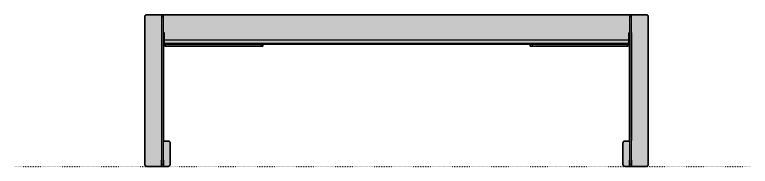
# Model space of a CAD drawing. Header units: millimetres. Extents: x 0 to 4006, y -1554 to 540.
# Drawn here: x 519 to 1971, y -1447 to -1147 of the extents above; entities that cross this region are included whole.
import ezdxf

# ---------------------------------------------------------------- set-up
doc = ezdxf.new("R2010")
doc.units = ezdxf.units.MM
doc.linetypes.add('Dots', pattern=[1, 0, -1])
doc.layers.add('Blocks', color=7, linetype='Continuous')
doc.layers.add('Blocks$Fill', color=7, linetype='Continuous', true_color=0xffffff)
for name, color, linetype, lineweight, true_color in [('Blocks$Inner', 7, 'Continuous', 25, 0x007f00), ('Blocks$Outline', 7, 'Continuous', 35, 0xff3f3f), ('Groud', 7, 'Dots', 25, 0x243775)]:
    doc.layers.add(name, color=color, linetype=linetype, lineweight=lineweight, true_color=true_color)

# ---------------------------------------------------------------- blocks, each defined once
blk = doc.blocks.new('Connect bed 90x200 Front')
at = {"layer": 'Blocks$Fill'}
blk.add_hatch(color=256, dxfattribs=at).paths.add_polyline_path([(289.9, 300), (260.8, 300), (260.6, 300), (260.5, 300), (260.4, 300), (260.2, 299.9), (260.1, 299.9), (260, 299.9), (259.8, 299.9), (259.7, 299.8), (259.6, 299.8), (259.4, 299.7), (259.3, 299.7), (259.2, 299.6), (259.1, 299.6), (258.9, 299.5), (258.8, 299.4), (258.7, 299.3), (258.6, 299.3), (258.5, 299.2), (258.4, 299.1), (258.3, 299), (258.2, 298.9), (258.1, 298.8), (258, 298.7), (257.9, 298.6), (257.8, 298.5), (257.7, 298.4), (257.6, 298.3), (257.6, 298.2), (257.5, 298.1), (257.4, 298), (257.3, 297.8), (257.3, 297.7), (257.2, 297.6), (257.2, 297.5), (257.1, 297.3), (257.1, 297.2), (257, 297.1), (257, 296.9), (257, 296.8), (257, 296.7), (256.9, 296.5), (256.9, 296.4), (256.9, 296.3), (256.9, 296.1), (256.9, 296), (256.9, 3.9), (256.9, 3.7), (256.9, 3.6), (256.9, 3.5), (257, 3.3), (257, 3.2), (257, 3.1), (257, 2.9), (257.1, 2.8), (257.1, 2.7), (257.2, 2.5), (257.2, 2.4), (257.3, 2.3), (257.3, 2.2), (257.4, 2), (257.5, 1.9), (257.6, 1.8), (257.6, 1.7), (257.7, 1.6), (257.8, 1.5), (257.9, 1.4), (258, 1.3), (258.1, 1.2), (258.2, 1.1), (258.3, 1), (258.4, 0.9), (258.5, 0.8), (258.6, 0.7), (258.7, 0.7), (258.8, 0.6), (258.9, 0.5), (259.1, 0.4), (259.2, 0.4), (259.3, 0.3), (259.4, 0.3), (259.6, 0.2), (259.7, 0.2), (259.8, 0.1), (260, 0.1), (260.1, 0.1), (260.2, 0.1), (260.4, 0), (260.5, 0), (260.6, 0), (260.8, 0), (260.9, 0), (289.7, 0), (289.7, 11.8), (289.7, 11.8), (289.7, 11.8), (289.7, 11.8), (289.7, 11.8), (289.7, 11.8), (289.7, 11.8), (289.7, 11.8), (289.7, 11.9), (289.7, 11.9), (289.7, 11.9), (289.7, 11.9), (289.7, 11.9), (289.7, 11.9), (289.7, 11.9), (289.7, 11.9), (289.7, 11.9), (289.7, 11.9), (289.7, 11.9), (289.7, 11.9), (289.7, 11.9), (289.8, 11.9), (289.8, 11.9), (289.8, 11.9), (289.8, 11.9), (289.8, 12), (289.8, 12), (289.8, 12), (289.8, 12), (289.8, 12), (289.8, 12), (289.8, 12), (289.8, 12), (289.8, 12), (289.8, 12), (289.8, 12), (289.8, 12), (289.8, 12), (289.8, 12), (289.9, 12), (289.9, 12), (289.9, 12), (289.9, 12), (289.9, 12), (289.9, 12), (289.9, 12), (289.9, 12), (289.9, 12), (289.9, 4), (289.9, 0), (293.9, 0), (293.9, 4), (293.9, 12), (293.9, 12), (293.9, 12), (294, 12), (294, 12), (294, 12), (294, 12), (294, 12), (294, 12), (294, 12), (294, 12), (294, 12), (294, 12), (294, 12), (294, 12), (294, 12), (294, 11.9), (294, 11.9), (294, 11.9), (294, 11.9), (294.1, 11.9), (294.1, 11.9), (294.1, 11.9), (294.1, 11.9), (294.1, 11.9), (294.1, 11.9), (294.1, 11.9), (294.1, 11.9), (294.1, 11.9), (294.1, 11.9), (294.1, 11.9), (294.1, 11.9), (294.1, 11.9), (294.1, 11.8), (294.1, 11.8), (294.1, 11.8), (294.1, 11.8), (294.1, 11.8), (294.1, 11.8), (294.1, 11.8), (294.1, 11.8), (294.1, 0), (302.9, 0), (303, 0), (303.2, 0), (303.3, 0), (303.4, 0), (303.6, 0.1), (303.7, 0.1), (303.8, 0.1), (304, 0.1), (304.1, 0.2), (304.2, 0.2), (304.4, 0.3), (304.5, 0.3), (304.6, 0.4), (304.7, 0.4), (304.9, 0.5), (305, 0.6), (305.1, 0.7), (305.2, 0.7), (305.3, 0.8), (305.4, 0.9), (305.5, 1), (305.6, 1.1), (305.7, 1.2), (305.8, 1.3), (305.9, 1.4), (306, 1.5), (306.1, 1.6), (306.2, 1.7), (306.2, 1.8), (306.3, 1.9), (306.4, 2), (306.5, 2.2), (306.5, 2.3), (306.6, 2.4), (306.6, 2.5), (306.7, 2.7), (306.7, 2.8), (306.8, 2.9), (306.8, 3.1), (306.8, 3.2), (306.8, 3.3), (306.9, 3.5), (306.9, 3.6), (306.9, 3.7), (306.9, 3.9), (306.9, 4), (306.9, 46.1), (306.9, 46.3), (306.9, 46.4), (306.9, 46.5), (306.8, 46.7), (306.8, 46.8), (306.8, 46.9), (306.8, 47.1), (306.7, 47.2), (306.7, 47.3), (306.6, 47.5), (306.6, 47.6), (306.5, 47.7), (306.5, 47.8), (306.4, 48), (306.3, 48.1), (306.2, 48.2), (306.2, 48.3), (306.1, 48.4), (306, 48.5), (305.9, 48.6), (305.8, 48.7), (305.7, 48.8), (305.6, 48.9), (305.5, 49), (305.4, 49.1), (305.3, 49.2), (305.2, 49.3), (305.1, 49.3), (305, 49.4), (304.9, 49.5), (304.7, 49.6), (304.6, 49.6), (304.5, 49.7), (304.4, 49.7), (304.2, 49.8), (304.1, 49.8), (304, 49.9), (303.8, 49.9), (303.7, 49.9), (303.6, 49.9), (303.4, 50), (303.3, 50), (303.2, 50), (303, 50), (302.9, 50), (293.9, 50), (293.9, 239.1), (294.4, 238.8), (294.6, 238.7), (294.9, 238.6), (295.1, 238.5), (295.4, 238.4), (295.6, 238.3), (295.9, 238.3), (296.1, 238.2), (296.4, 238.2), (296.6, 238.1), (296.9, 238.1), (297.1, 238), (297.4, 238), (297.7, 238), (297.9, 238), (485.9, 238), (489.9, 238), (489.9, 242), (947.4, 242), (1017.9, 242), (1017.9, 238), (1021.9, 238), (1209.9, 238), (1210.4, 238), (1210.7, 238), (1210.9, 238.1), (1211.2, 238.1), (1211.5, 238.1), (1211.7, 238.2), (1212, 238.3), (1212.2, 238.3), (1212.5, 238.4), (1212.7, 238.5), (1213, 238.6), (1213.2, 238.7), (1213.4, 238.8), (1213.7, 238.9), (1213.9, 239.1), (1213.9, 50), (1204.8, 50), (1204.6, 50), (1204.5, 50), (1204.3, 50), (1204.2, 49.9), (1204.1, 49.9), (1203.9, 49.9), (1203.8, 49.8), (1203.7, 49.8), (1203.5, 49.8), (1203.4, 49.7), (1203.3, 49.7), (1203.1, 49.6), (1203, 49.5), (1202.9, 49.5), (1202.8, 49.4), (1202.7, 49.3), (1202.5, 49.2), (1202.4, 49.2), (1202.3, 49.1), (1202.2, 49), (1202.1, 48.9), (1202, 48.8), (1201.9, 48.7), (1201.8, 48.6), (1201.7, 48.5), (1201.7, 48.4), (1201.6, 48.2), (1201.5, 48.1), (1201.4, 48), (1201.4, 47.9), (1201.3, 47.8), (1201.2, 47.6), (1201.2, 47.5), (1201.1, 47.4), (1201.1, 47.2), (1201.1, 47.1), (1201, 47), (1201, 46.8), (1201, 46.7), (1200.9, 46.6), (1200.9, 46.4), (1200.9, 46.3), (1200.9, 46.1), (1200.9, 46), (1200.9, 4), (1200.9, 3.9), (1200.9, 3.7), (1200.9, 3.6), (1200.9, 3.4), (1201, 3.3), (1201, 3.2), (1201, 3), (1201.1, 2.9), (1201.1, 2.8), (1201.1, 2.6), (1201.2, 2.5), (1201.2, 2.4), (1201.3, 2.2), (1201.4, 2.1), (1201.4, 2), (1201.5, 1.9), (1201.6, 1.8), (1201.7, 1.6), (1201.7, 1.5), (1201.8, 1.4), (1201.9, 1.3), (1202, 1.2), (1202.1, 1.1), (1202.2, 1), (1202.3, 0.9), (1202.4, 0.8), (1202.5, 0.8), (1202.7, 0.7), (1202.8, 0.6), (1202.9, 0.5), (1203, 0.5), (1203.1, 0.4), (1203.3, 0.3), (1203.4, 0.3), (1203.5, 0.2), (1203.7, 0.2), (1203.8, 0.2), (1203.9, 0.1), (1204.1, 0.1), (1204.2, 0.1), (1204.3, 0), (1204.5, 0), (1204.6, 0), (1204.8, 0), (1204.9, 0), (1213.7, 0), (1213.7, 11.8), (1213.7, 11.8), (1213.7, 11.8), (1213.7, 11.8), (1213.7, 11.8), (1213.7, 11.8), (1213.7, 11.8), (1213.7, 11.8), (1213.7, 11.9), (1213.7, 11.9), (1213.7, 11.9), (1213.7, 11.9), (1213.7, 11.9), (1213.7, 11.9), (1213.7, 11.9), (1213.7, 11.9), (1213.7, 11.9), (1213.7, 11.9), (1213.7, 11.9), (1213.7, 11.9), (1213.7, 11.9), (1213.8, 11.9), (1213.8, 11.9), (1213.8, 11.9), (1213.8, 11.9), (1213.8, 12), (1213.8, 12), (1213.8, 12), (1213.8, 12), (1213.8, 12), (1213.8, 12), (1213.8, 12), (1213.8, 12), (1213.8, 12), (1213.8, 12), (1213.8, 12), (1213.8, 12), (1213.8, 12), (1213.9, 12), (1213.9, 12), (1213.9, 12), (1213.9, 12), (1213.9, 12), (1213.9, 12), (1213.9, 12), (1213.9, 12), (1213.9, 4), (1213.9, 0), (1217.9, 0), (1217.9, 4), (1217.9, 12), (1217.9, 12), (1217.9, 12), (1217.9, 12), (1217.9, 12), (1217.9, 12), (1217.9, 12), (1217.9, 12), (1218, 12), (1218, 12), (1218, 12), (1218, 12), (1218, 12), (1218, 12), (1218, 12), (1218, 12), (1218, 12), (1218, 12), (1218, 12), (1218, 12), (1218, 12), (1218, 11.9), (1218, 11.9), (1218, 11.9), (1218, 11.9), (1218.1, 11.9), (1218.1, 11.9), (1218.1, 11.9), (1218.1, 11.9), (1218.1, 11.9), (1218.1, 11.9), (1218.1, 11.9), (1218.1, 11.9), (1218.1, 11.9), (1218.1, 11.9), (1218.1, 11.9), (1218.1, 11.9), (1218.1, 11.9), (1218.1, 11.8), (1218.1, 11.8), (1218.1, 11.8), (1218.1, 11.8), (1218.1, 11.8), (1218.1, 11.8), (1218.1, 11.8), (1218.1, 11.8), (1218.1, 0), (1246.9, 0), (1247, 0), (1247.2, 0), (1247.3, 0), (1247.5, 0), (1247.6, 0.1), (1247.7, 0.1), (1247.9, 0.1), (1248, 0.2), (1248.1, 0.2), (1248.3, 0.2), (1248.4, 0.3), (1248.5, 0.3), (1248.7, 0.4), (1248.8, 0.5), (1248.9, 0.5), (1249, 0.6), (1249.1, 0.7), (1249.3, 0.8), (1249.4, 0.8), (1249.5, 0.9), (1249.6, 1), (1249.7, 1.1), (1249.8, 1.2), (1249.9, 1.3), (1250, 1.4), (1250.1, 1.5), (1250.1, 1.6), (1250.2, 1.8), (1250.3, 1.9), (1250.4, 2), (1250.4, 2.1), (1250.5, 2.2), (1250.6, 2.4), (1250.6, 2.5), (1250.7, 2.6), (1250.7, 2.8), (1250.7, 2.9), (1250.8, 3), (1250.8, 3.2), (1250.8, 3.3), (1250.9, 3.4), (1250.9, 3.6), (1250.9, 3.7), (1250.9, 3.9), (1250.9, 4), (1250.9, 296), (1250.9, 296.1), (1250.9, 296.3), (1250.9, 296.4), (1250.9, 296.6), (1250.8, 296.7), (1250.8, 296.8), (1250.8, 297), (1250.7, 297.1), (1250.7, 297.2), (1250.7, 297.4), (1250.6, 297.5), (1250.6, 297.6), (1250.5, 297.8), (1250.4, 297.9), (1250.4, 298), (1250.3, 298.1), (1250.2, 298.2), (1250.1, 298.4), (1250.1, 298.5), (1250, 298.6), (1249.9, 298.7), (1249.8, 298.8), (1249.7, 298.9), (1249.6, 299), (1249.5, 299.1), (1249.4, 299.2), (1249.3, 299.2), (1249.1, 299.3), (1249, 299.4), (1248.9, 299.5), (1248.8, 299.5), (1248.7, 299.6), (1248.5, 299.7), (1248.4, 299.7), (1248.3, 299.8), (1248.1, 299.8), (1248, 299.8), (1247.9, 299.9), (1247.7, 299.9), (1247.6, 299.9), (1247.5, 300), (1247.3, 300), (1247.2, 300), (1247, 300), (1246.9, 300), (947.4, 300), (293.9, 300)], flags=0)
at = {"layer": 'Blocks$Inner'}
for p, q in [((1212.7, 243.1), (1212.7, 250)), ((297.9, 238), (297.9, 242)), ((1021.9, 242), (1021.9, 238))]:
    blk.add_line(p, q, dxfattribs=at)
for points in [[(289.9, 12), (289.9, 12), (289.9, 12), (289.9, 12), (289.9, 12), (289.9, 12), (289.9, 12), (289.9, 12), (289.9, 12), (289.8, 12), (289.8, 12), (289.8, 12), (289.8, 12), (289.8, 12), (289.8, 12), (289.8, 12), (289.8, 12), (289.8, 12), (289.8, 12), (289.8, 12), (289.8, 12), (289.8, 12), (289.8, 12), (289.8, 11.9), (289.8, 11.9), (289.8, 11.9), (289.8, 11.9), (289.7, 11.9), (289.7, 11.9), (289.7, 11.9), (289.7, 11.9), (289.7, 11.9), (289.7, 11.9), (289.7, 11.9), (289.7, 11.9), (289.7, 11.9), (289.7, 11.9), (289.7, 11.9), (289.7, 11.9), (289.7, 11.9), (289.7, 11.8), (289.7, 11.8), (289.7, 11.8), (289.7, 11.8), (289.7, 11.8), (289.7, 11.8), (289.7, 11.8), (289.7, 11.8), (289.7, 0), (260.9, 0), (260.8, 0), (260.6, 0), (260.5, 0), (260.4, 0), (260.2, 0.1), (260.1, 0.1), (260, 0.1), (259.8, 0.1), (259.7, 0.2), (259.6, 0.2), (259.4, 0.3), (259.3, 0.3), (259.2, 0.4), (259.1, 0.4), (258.9, 0.5), (258.8, 0.6), (258.7, 0.7), (258.6, 0.7), (258.5, 0.8), (258.4, 0.9), (258.3, 1), (258.2, 1.1), (258.1, 1.2), (258, 1.3), (257.9, 1.4), (257.8, 1.5), (257.7, 1.6), (257.6, 1.7), (257.6, 1.8), (257.5, 1.9), (257.4, 2), (257.3, 2.2), (257.3, 2.3), (257.2, 2.4), (257.2, 2.5), (257.1, 2.7), (257.1, 2.8), (257, 2.9), (257, 3.1), (257, 3.2), (257, 3.3), (256.9, 3.5), (256.9, 3.6), (256.9, 3.7), (256.9, 3.9), (256.9, 4), (256.9, 296), (256.9, 296.1), (256.9, 296.3), (256.9, 296.4), (256.9, 296.5), (257, 296.7), (257, 296.8), (257, 296.9), (257, 297.1), (257.1, 297.2), (257.1, 297.3), (257.2, 297.5), (257.2, 297.6), (257.3, 297.7), (257.3, 297.8), (257.4, 298), (257.5, 298.1), (257.6, 298.2), (257.6, 298.3), (257.7, 298.4), (257.8, 298.5), (257.9, 298.6), (258, 298.7), (258.1, 298.8), (258.2, 298.9), (258.3, 299), (258.4, 299.1), (258.5, 299.2), (258.6, 299.3), (258.7, 299.3), (258.8, 299.4), (258.9, 299.5), (259.1, 299.6), (259.2, 299.6), (259.3, 299.7), (259.4, 299.7), (259.6, 299.8), (259.7, 299.8), (259.8, 299.9), (260, 299.9), (260.1, 299.9), (260.2, 299.9), (260.4, 300), (260.5, 300), (260.6, 300), (260.8, 300), (260.9, 300), (289.9, 300)], [(289.9, 4), (289.9, 0), (293.9, 0), (293.9, 4), (293.9, 296), (293.9, 300), (289.9, 300), (289.9, 296), (293.9, 296)], [(289.9, 296), (289.9, 4), (293.9, 4)], [(1217.9, 12), (1217.9, 12), (1217.9, 12), (1217.9, 12), (1217.9, 12), (1217.9, 12), (1217.9, 12), (1217.9, 12), (1218, 12), (1218, 12), (1218, 12), (1218, 12), (1218, 12), (1218, 12), (1218, 12), (1218, 12), (1218, 12), (1218, 12), (1218, 12), (1218, 12), (1218, 12), (1218, 11.9), (1218, 11.9), (1218, 11.9), (1218, 11.9), (1218.1, 11.9), (1218.1, 11.9), (1218.1, 11.9), (1218.1, 11.9), (1218.1, 11.9), (1218.1, 11.9), (1218.1, 11.9), (1218.1, 11.9), (1218.1, 11.9), (1218.1, 11.9), (1218.1, 11.9), (1218.1, 11.9), (1218.1, 11.9), (1218.1, 11.8), (1218.1, 11.8), (1218.1, 11.8), (1218.1, 11.8), (1218.1, 11.8), (1218.1, 11.8), (1218.1, 11.8), (1218.1, 11.8), (1218.1, 0), (1246.9, 0), (1247, 0), (1247.2, 0), (1247.3, 0), (1247.5, 0), (1247.6, 0.1), (1247.7, 0.1), (1247.9, 0.1), (1248, 0.2), (1248.1, 0.2), (1248.3, 0.2), (1248.4, 0.3), (1248.5, 0.3), (1248.7, 0.4), (1248.8, 0.5), (1248.9, 0.5), (1249, 0.6), (1249.1, 0.7), (1249.3, 0.8), (1249.4, 0.8), (1249.5, 0.9), (1249.6, 1), (1249.7, 1.1), (1249.8, 1.2), (1249.9, 1.3), (1250, 1.4), (1250.1, 1.5), (1250.1, 1.6), (1250.2, 1.8), (1250.3, 1.9), (1250.4, 2), (1250.4, 2.1), (1250.5, 2.2), (1250.6, 2.4), (1250.6, 2.5), (1250.7, 2.6), (1250.7, 2.8), (1250.7, 2.9), (1250.8, 3), (1250.8, 3.2), (1250.8, 3.3), (1250.9, 3.4), (1250.9, 3.6), (1250.9, 3.7), (1250.9, 3.9), (1250.9, 4), (1250.9, 296), (1250.9, 296.1), (1250.9, 296.3), (1250.9, 296.4), (1250.9, 296.6), (1250.8, 296.7), (1250.8, 296.8), (1250.8, 297), (1250.7, 297.1), (1250.7, 297.2), (1250.7, 297.4), (1250.6, 297.5), (1250.6, 297.6), (1250.5, 297.8), (1250.4, 297.9), (1250.4, 298), (1250.3, 298.1), (1250.2, 298.2), (1250.1, 298.4), (1250.1, 298.5), (1250, 298.6), (1249.9, 298.7), (1249.8, 298.8), (1249.7, 298.9), (1249.6, 299), (1249.5, 299.1), (1249.4, 299.2), (1249.3, 299.2), (1249.1, 299.3), (1249, 299.4), (1248.9, 299.5), (1248.8, 299.5), (1248.7, 299.6), (1248.5, 299.7), (1248.4, 299.7), (1248.3, 299.8), (1248.1, 299.8), (1248, 299.8), (1247.9, 299.9), (1247.7, 299.9), (1247.6, 299.9), (1247.5, 300), (1247.3, 300), (1247.2, 300), (1247, 300), (1246.9, 300), (947.4, 300), (293.9, 300)], [(1217.9, 4), (1217.9, 296), (1217.9, 300), (1213.9, 300), (1213.9, 296)], [(1217.9, 296), (1213.9, 296), (1213.9, 4)], [(289.9, 265), (289.9, 265), (289.9, 265), (289.9, 265), (289.9, 265), (289.9, 265), (289.9, 265), (289.9, 265), (289.9, 265), (289.8, 265), (289.8, 265), (289.8, 265), (289.8, 265), (289.8, 265), (289.8, 265), (289.8, 265), (289.8, 265), (289.8, 265), (289.8, 265), (289.8, 265), (289.8, 265), (289.8, 265), (289.8, 265), (289.8, 264.9), (289.8, 264.9), (289.8, 264.9), (289.8, 264.9), (289.7, 264.9), (289.7, 264.9), (289.7, 264.9), (289.7, 264.9), (289.7, 264.9), (289.7, 264.9), (289.7, 264.9), (289.7, 264.9), (289.7, 264.9), (289.7, 264.9), (289.7, 264.9), (289.7, 264.9), (289.7, 264.9), (289.7, 264.8), (289.7, 264.8), (289.7, 264.8), (289.7, 264.8), (289.7, 264.8), (289.7, 264.8), (289.7, 264.8), (289.7, 264.8), (289.7, 52), (289.7, 51.9), (289.7, 51.9), (289.7, 51.8), (289.7, 51.7), (289.7, 51.7), (289.7, 51.6), (289.8, 51.5), (289.8, 51.5), (289.8, 51.4), (289.8, 51.3), (289.8, 51.3), (289.9, 51.2), (289.9, 51.1), (289.9, 51.1)], [(293.9, 265), (294, 265), (294, 265), (294.1, 265), (294.1, 265), (294.1, 265), (294.2, 265), (294.2, 265), (294.3, 264.9), (294.3, 264.9), (294.3, 264.9), (294.4, 264.9), (294.4, 264.9), (294.4, 264.9), (294.5, 264.9), (294.5, 264.8), (294.6, 264.8), (294.6, 264.8), (294.6, 264.8), (294.7, 264.7), (294.7, 264.7), (294.7, 264.7), (294.7, 264.7), (294.8, 264.6), (294.8, 264.6), (294.8, 264.6), (294.9, 264.5), (294.9, 264.5), (294.9, 264.5), (294.9, 264.4), (294.9, 264.4), (295, 264.4), (295, 264.3), (295, 264.3), (295, 264.2), (295, 264.2), (295, 264.2), (295.1, 264.1), (295.1, 264.1), (295.1, 264), (295.1, 264), (295.1, 264), (295.1, 263.9), (295.1, 263.9), (295.1, 263.8), (295.1, 263.8), (295.1, 250), (295.1, 243.1), (295.1, 242), (504.9, 242), (947.4, 242), (1002.9, 242), (1212.7, 242), (1212.7, 243), (1212.7, 243.1), (947.4, 243.1), (295.1, 243.1)], [(295.1, 250), (947.4, 250), (1212.7, 250), (1212.7, 263.8), (1212.7, 263.8), (1212.7, 263.9), (1212.7, 263.9), (1212.7, 264), (1212.7, 264), (1212.7, 264), (1212.7, 264.1), (1212.7, 264.1), (1212.8, 264.2), (1212.8, 264.2), (1212.8, 264.2), (1212.8, 264.3), (1212.8, 264.3), (1212.8, 264.4), (1212.9, 264.4), (1212.9, 264.4), (1212.9, 264.5), (1212.9, 264.5), (1213, 264.5), (1213, 264.6), (1213, 264.6), (1213, 264.6), (1213.1, 264.7), (1213.1, 264.7), (1213.1, 264.7), (1213.2, 264.7), (1213.2, 264.8), (1213.2, 264.8), (1213.3, 264.8), (1213.3, 264.8), (1213.3, 264.9), (1213.4, 264.9), (1213.4, 264.9), (1213.5, 264.9), (1213.5, 264.9), (1213.5, 264.9), (1213.6, 265), (1213.6, 265), (1213.7, 265), (1213.7, 265), (1213.7, 265), (1213.8, 265), (1213.8, 265), (1213.9, 265), (1213.9, 265)], [(1217.9, 265), (1217.9, 265), (1217.9, 265), (1217.9, 265), (1217.9, 265), (1217.9, 265), (1217.9, 265), (1217.9, 265), (1218, 265), (1218, 265), (1218, 265), (1218, 265), (1218, 265), (1218, 265), (1218, 265), (1218, 265), (1218, 265), (1218, 265), (1218, 265), (1218, 265), (1218, 265), (1218, 264.9), (1218, 264.9), (1218, 264.9), (1218, 264.9), (1218.1, 264.9), (1218.1, 264.9), (1218.1, 264.9), (1218.1, 264.9), (1218.1, 264.9), (1218.1, 264.9), (1218.1, 264.9), (1218.1, 264.9), (1218.1, 264.9), (1218.1, 264.9), (1218.1, 264.9), (1218.1, 264.9), (1218.1, 264.9), (1218.1, 264.8), (1218.1, 264.8), (1218.1, 264.8), (1218.1, 264.8), (1218.1, 264.8), (1218.1, 264.8), (1218.1, 264.8), (1218.1, 264.8), (1218.1, 52), (1218.1, 51.9), (1218.1, 51.9), (1218.1, 51.8), (1218.1, 51.7), (1218.1, 51.7), (1218.1, 51.6), (1218, 51.5), (1218, 51.5), (1218, 51.4), (1218, 51.3), (1218, 51.3), (1217.9, 51.2), (1217.9, 51.1)], [(293.9, 245.9), (293.9, 245.8), (293.9, 245.6), (294, 245.5), (294, 245.4), (294, 245.2), (294, 245.1), (294.1, 245), (294.1, 244.8), (294.2, 244.7), (294.2, 244.6), (294.3, 244.4), (294.3, 244.3), (294.4, 244.2), (294.4, 244.1), (294.5, 243.9), (294.6, 243.8), (294.7, 243.7), (294.7, 243.6), (294.8, 243.5), (294.9, 243.4), (295, 243.3), (295.1, 243.2)], [(485.9, 238), (297.9, 238), (297.7, 238), (297.4, 238), (297.1, 238), (296.9, 238.1), (296.6, 238.1), (296.4, 238.2), (296.1, 238.2), (295.9, 238.3), (295.6, 238.3), (295.4, 238.4), (295.1, 238.5), (294.9, 238.6), (294.6, 238.7), (294.4, 238.8), (294.2, 238.9), (293.9, 239.1)], [(485.9, 242), (485.9, 238), (489.9, 238), (489.9, 242)], [(1213.9, 239.1), (1213.7, 238.9), (1213.4, 238.8), (1213.2, 238.7), (1213, 238.6), (1212.7, 238.5), (1212.5, 238.4), (1212.2, 238.3), (1212, 238.3), (1211.7, 238.2), (1211.5, 238.1), (1211.2, 238.1), (1210.9, 238.1), (1210.7, 238), (1210.4, 238), (1210.2, 238), (1209.9, 238), (1209.9, 242), (1210, 242), (1210.1, 242)], [(1212.7, 243.1), (1212.8, 243.2), (1212.9, 243.3), (1213, 243.4), (1213.1, 243.5), (1213.1, 243.6), (1213.2, 243.8), (1213.3, 243.9), (1213.4, 244), (1213.4, 244.1), (1213.5, 244.2), (1213.5, 244.3), (1213.6, 244.5), (1213.6, 244.6), (1213.7, 244.7), (1213.7, 244.8), (1213.8, 245), (1213.8, 245.1), (1213.8, 245.2), (1213.9, 245.4), (1213.9, 245.5), (1213.9, 245.6), (1213.9, 245.8), (1213.9, 245.9)], [(293.9, 50), (302.9, 50), (303, 50), (303.2, 50), (303.3, 50), (303.4, 50), (303.6, 49.9), (303.7, 49.9), (303.8, 49.9), (304, 49.9), (304.1, 49.8), (304.2, 49.8), (304.4, 49.7), (304.5, 49.7), (304.6, 49.6), (304.7, 49.6), (304.9, 49.5), (305, 49.4), (305.1, 49.3), (305.2, 49.3), (305.3, 49.2), (305.4, 49.1), (305.5, 49), (305.6, 48.9), (305.7, 48.8), (305.8, 48.7), (305.9, 48.6), (306, 48.5), (306.1, 48.4), (306.2, 48.3), (306.2, 48.2), (306.3, 48.1), (306.4, 48), (306.5, 47.8), (306.5, 47.7), (306.6, 47.6), (306.6, 47.5), (306.7, 47.3), (306.7, 47.2), (306.8, 47.1), (306.8, 46.9), (306.8, 46.8), (306.8, 46.7), (306.9, 46.5), (306.9, 46.4), (306.9, 46.3), (306.9, 46.1), (306.9, 46), (306.9, 4), (306.9, 3.9), (306.9, 3.7), (306.9, 3.6), (306.9, 3.5), (306.8, 3.3), (306.8, 3.2), (306.8, 3.1), (306.8, 2.9), (306.7, 2.8), (306.7, 2.7), (306.6, 2.5), (306.6, 2.4), (306.5, 2.3), (306.5, 2.2), (306.4, 2), (306.3, 1.9), (306.2, 1.8), (306.2, 1.7), (306.1, 1.6), (306, 1.5), (305.9, 1.4), (305.8, 1.3), (305.7, 1.2), (305.6, 1.1), (305.5, 1), (305.4, 0.9), (305.3, 0.8), (305.2, 0.7), (305.1, 0.7), (305, 0.6), (304.9, 0.5), (304.7, 0.4), (304.6, 0.4), (304.5, 0.3), (304.4, 0.3), (304.2, 0.2), (304.1, 0.2), (304, 0.1), (303.8, 0.1), (303.7, 0.1), (303.6, 0.1), (303.4, 0), (303.3, 0), (303.2, 0), (303, 0), (302.9, 0), (294.1, 0), (294.1, 11.8), (294.1, 11.8), (294.1, 11.8), (294.1, 11.8), (294.1, 11.8), (294.1, 11.8), (294.1, 11.8), (294.1, 11.8), (294.1, 11.9), (294.1, 11.9), (294.1, 11.9), (294.1, 11.9), (294.1, 11.9), (294.1, 11.9), (294.1, 11.9), (294.1, 11.9), (294.1, 11.9), (294.1, 11.9), (294.1, 11.9), (294.1, 11.9), (294.1, 11.9), (294, 11.9), (294, 11.9), (294, 11.9), (294, 11.9), (294, 12), (294, 12), (294, 12), (294, 12), (294, 12), (294, 12), (294, 12), (294, 12), (294, 12), (294, 12), (294, 12), (294, 12), (294, 12), (293.9, 12), (293.9, 12), (293.9, 12), (293.9, 12)], [(1213.9, 50), (1204.9, 50), (1204.8, 50), (1204.6, 50), (1204.5, 50), (1204.3, 50), (1204.2, 49.9), (1204.1, 49.9), (1203.9, 49.9), (1203.8, 49.8), (1203.7, 49.8), (1203.5, 49.8), (1203.4, 49.7), (1203.3, 49.7), (1203.1, 49.6), (1203, 49.5), (1202.9, 49.5), (1202.8, 49.4), (1202.7, 49.3), (1202.5, 49.2), (1202.4, 49.2), (1202.3, 49.1), (1202.2, 49), (1202.1, 48.9), (1202, 48.8), (1201.9, 48.7), (1201.8, 48.6), (1201.7, 48.5), (1201.7, 48.4), (1201.6, 48.2), (1201.5, 48.1), (1201.4, 48), (1201.4, 47.9), (1201.3, 47.8), (1201.2, 47.6), (1201.2, 47.5), (1201.1, 47.4), (1201.1, 47.2), (1201.1, 47.1), (1201, 47), (1201, 46.8), (1201, 46.7), (1200.9, 46.6), (1200.9, 46.4), (1200.9, 46.3), (1200.9, 46.1), (1200.9, 46), (1200.9, 4), (1200.9, 3.9), (1200.9, 3.7), (1200.9, 3.6), (1200.9, 3.4), (1201, 3.3), (1201, 3.2), (1201, 3), (1201.1, 2.9), (1201.1, 2.8), (1201.1, 2.6), (1201.2, 2.5), (1201.2, 2.4), (1201.3, 2.2), (1201.4, 2.1), (1201.4, 2), (1201.5, 1.9), (1201.6, 1.8), (1201.7, 1.6), (1201.7, 1.5), (1201.8, 1.4), (1201.9, 1.3), (1202, 1.2), (1202.1, 1.1), (1202.2, 1), (1202.3, 0.9), (1202.4, 0.8), (1202.5, 0.8), (1202.7, 0.7), (1202.8, 0.6), (1202.9, 0.5), (1203, 0.5), (1203.1, 0.4), (1203.3, 0.3), (1203.4, 0.3), (1203.5, 0.2), (1203.7, 0.2), (1203.8, 0.2), (1203.9, 0.1), (1204.1, 0.1), (1204.2, 0.1), (1204.3, 0), (1204.5, 0), (1204.6, 0), (1204.8, 0), (1204.9, 0), (1213.7, 0), (1213.7, 11.8), (1213.7, 11.8), (1213.7, 11.8), (1213.7, 11.8), (1213.7, 11.8), (1213.7, 11.8), (1213.7, 11.8), (1213.7, 11.8), (1213.7, 11.9), (1213.7, 11.9), (1213.7, 11.9), (1213.7, 11.9), (1213.7, 11.9), (1213.7, 11.9), (1213.7, 11.9), (1213.7, 11.9), (1213.7, 11.9), (1213.7, 11.9), (1213.7, 11.9), (1213.7, 11.9), (1213.7, 11.9), (1213.8, 11.9), (1213.8, 11.9), (1213.8, 11.9), (1213.8, 11.9), (1213.8, 12), (1213.8, 12), (1213.8, 12), (1213.8, 12), (1213.8, 12), (1213.8, 12), (1213.8, 12), (1213.8, 12), (1213.8, 12), (1213.8, 12), (1213.8, 12), (1213.8, 12), (1213.8, 12), (1213.9, 12), (1213.9, 12), (1213.9, 12), (1213.9, 12), (1213.9, 12), (1213.9, 12), (1213.9, 12), (1213.9, 12)]]:
    blk.add_lwpolyline(points, dxfattribs=at)
blk.add_lwpolyline([(1213.9, 4), (1213.9, 0), (1217.9, 0), (1217.9, 4)], close=True, dxfattribs=at)
for points in [[(1017.9, 242), (1017.9, 238)], [(1017.9, 238), (1021.9, 238)], [(1021.9, 238), (1209.9, 238)]]:
    blk.add_open_spline(points, degree=1, dxfattribs=at)
at = {"layer": 'Blocks$Outline'}
for points in [[(289.9, 300), (260.9, 300), (260.8, 300), (260.6, 300), (260.5, 300), (260.4, 300), (260.2, 299.9), (260.1, 299.9), (260, 299.9), (259.8, 299.9), (259.7, 299.8), (259.6, 299.8), (259.4, 299.7), (259.3, 299.7), (259.2, 299.6), (259.1, 299.6), (258.9, 299.5), (258.8, 299.4), (258.7, 299.3), (258.6, 299.3), (258.5, 299.2), (258.4, 299.1), (258.3, 299), (258.2, 298.9), (258.1, 298.8), (258, 298.7), (257.9, 298.6), (257.8, 298.5), (257.7, 298.4), (257.6, 298.3), (257.6, 298.2), (257.5, 298.1), (257.4, 298), (257.3, 297.8), (257.3, 297.7), (257.2, 297.6), (257.2, 297.5), (257.1, 297.3), (257.1, 297.2), (257, 297.1), (257, 296.9), (257, 296.8), (257, 296.7), (256.9, 296.5), (256.9, 296.4), (256.9, 296.3), (256.9, 296.1), (256.9, 296), (256.9, 4), (256.9, 3.9), (256.9, 3.7), (256.9, 3.6), (256.9, 3.5), (257, 3.3), (257, 3.2), (257, 3.1), (257, 2.9), (257.1, 2.8), (257.1, 2.7), (257.2, 2.5), (257.2, 2.4), (257.3, 2.3), (257.3, 2.2), (257.4, 2), (257.5, 1.9), (257.6, 1.8), (257.6, 1.7), (257.7, 1.6), (257.8, 1.5), (257.9, 1.4), (258, 1.3), (258.1, 1.2), (258.2, 1.1), (258.3, 1), (258.4, 0.9), (258.5, 0.8), (258.6, 0.7), (258.7, 0.7), (258.8, 0.6), (258.9, 0.5), (259.1, 0.4), (259.2, 0.4), (259.3, 0.3), (259.4, 0.3), (259.6, 0.2), (259.7, 0.2), (259.8, 0.1), (260, 0.1), (260.1, 0.1), (260.2, 0.1), (260.4, 0), (260.5, 0), (260.6, 0), (260.8, 0), (260.9, 0), (289.7, 0), (289.7, 11.8), (289.7, 11.8), (289.7, 11.8), (289.7, 11.8), (289.7, 11.8), (289.7, 11.8), (289.7, 11.8), (289.7, 11.8), (289.7, 11.9), (289.7, 11.9), (289.7, 11.9), (289.7, 11.9), (289.7, 11.9), (289.7, 11.9), (289.7, 11.9), (289.7, 11.9), (289.7, 11.9), (289.7, 11.9), (289.7, 11.9), (289.7, 11.9), (289.7, 11.9), (289.8, 11.9), (289.8, 11.9), (289.8, 11.9), (289.8, 11.9), (289.8, 12), (289.8, 12), (289.8, 12), (289.8, 12), (289.8, 12), (289.8, 12), (289.8, 12), (289.8, 12), (289.8, 12), (289.8, 12), (289.8, 12), (289.8, 12), (289.8, 12), (289.8, 12), (289.9, 12), (289.9, 12), (289.9, 12), (289.9, 12), (289.9, 12), (289.9, 12), (289.9, 12), (289.9, 12), (289.9, 12)], [(293.9, 300), (289.9, 300)], [(947.4, 300), (293.9, 300)], [(1217.9, 12), (1217.9, 12), (1217.9, 12), (1217.9, 12), (1217.9, 12), (1217.9, 12), (1217.9, 12), (1217.9, 12), (1218, 12), (1218, 12), (1218, 12), (1218, 12), (1218, 12), (1218, 12), (1218, 12), (1218, 12), (1218, 12), (1218, 12), (1218, 12), (1218, 12), (1218, 12), (1218, 11.9), (1218, 11.9), (1218, 11.9), (1218, 11.9), (1218.1, 11.9), (1218.1, 11.9), (1218.1, 11.9), (1218.1, 11.9), (1218.1, 11.9), (1218.1, 11.9), (1218.1, 11.9), (1218.1, 11.9), (1218.1, 11.9), (1218.1, 11.9), (1218.1, 11.9), (1218.1, 11.9), (1218.1, 11.9), (1218.1, 11.8), (1218.1, 11.8), (1218.1, 11.8), (1218.1, 11.8), (1218.1, 11.8), (1218.1, 11.8), (1218.1, 11.8), (1218.1, 11.8), (1218.1, 0), (1246.9, 0), (1247, 0), (1247.2, 0), (1247.3, 0), (1247.5, 0), (1247.6, 0.1), (1247.7, 0.1), (1247.9, 0.1), (1248, 0.2), (1248.1, 0.2), (1248.3, 0.2), (1248.4, 0.3), (1248.5, 0.3), (1248.7, 0.4), (1248.8, 0.5), (1248.9, 0.5), (1249, 0.6), (1249.1, 0.7), (1249.3, 0.8), (1249.4, 0.8), (1249.5, 0.9), (1249.6, 1), (1249.7, 1.1), (1249.8, 1.2), (1249.9, 1.3), (1250, 1.4), (1250.1, 1.5), (1250.1, 1.6), (1250.2, 1.8), (1250.3, 1.9), (1250.4, 2), (1250.4, 2.1), (1250.5, 2.2), (1250.6, 2.4), (1250.6, 2.5), (1250.7, 2.6), (1250.7, 2.8), (1250.7, 2.9), (1250.8, 3), (1250.8, 3.2), (1250.8, 3.3), (1250.9, 3.4), (1250.9, 3.6), (1250.9, 3.7), (1250.9, 3.9), (1250.9, 4), (1250.9, 296), (1250.9, 296.1), (1250.9, 296.3), (1250.9, 296.4), (1250.9, 296.6), (1250.8, 296.7), (1250.8, 296.8), (1250.8, 297), (1250.7, 297.1), (1250.7, 297.2), (1250.7, 297.4), (1250.6, 297.5), (1250.6, 297.6), (1250.5, 297.8), (1250.4, 297.9), (1250.4, 298), (1250.3, 298.1), (1250.2, 298.2), (1250.1, 298.4), (1250.1, 298.5), (1250, 298.6), (1249.9, 298.7), (1249.8, 298.8), (1249.7, 298.9), (1249.6, 299), (1249.5, 299.1), (1249.4, 299.2), (1249.3, 299.2), (1249.1, 299.3), (1249, 299.4), (1248.9, 299.5), (1248.8, 299.5), (1248.7, 299.6), (1248.5, 299.7), (1248.4, 299.7), (1248.3, 299.8), (1248.1, 299.8), (1248, 299.8), (1247.9, 299.9), (1247.7, 299.9), (1247.6, 299.9), (1247.5, 300), (1247.3, 300), (1247.2, 300), (1247, 300), (1246.9, 300), (947.4, 300)], [(293.9, 50), (293.9, 239.1)], [(293.9, 239.1), (294.2, 238.9), (294.4, 238.8), (294.6, 238.7), (294.9, 238.6), (295.1, 238.5), (295.4, 238.4), (295.6, 238.3), (295.9, 238.3), (296.1, 238.2), (296.4, 238.2), (296.6, 238.1), (296.9, 238.1), (297.1, 238), (297.4, 238), (297.7, 238), (297.9, 238), (485.9, 238)], [(485.9, 238), (489.9, 238), (489.9, 242)], [(489.9, 242), (504.9, 242), (947.4, 242)], [(947.4, 242), (1002.9, 242), (1017.9, 242)], [(1017.9, 242), (1017.9, 238), (1021.9, 238), (1209.9, 238)], [(1209.9, 238), (1210.2, 238), (1210.4, 238), (1210.7, 238), (1210.9, 238.1), (1211.2, 238.1), (1211.5, 238.1), (1211.7, 238.2), (1212, 238.3), (1212.2, 238.3), (1212.5, 238.4), (1212.7, 238.5), (1213, 238.6), (1213.2, 238.7), (1213.4, 238.8), (1213.7, 238.9), (1213.9, 239.1)], [(1213.9, 239.1), (1213.9, 50)], [(293.9, 12), (293.9, 12), (293.9, 12), (293.9, 12), (294, 12), (294, 12), (294, 12), (294, 12), (294, 12), (294, 12), (294, 12), (294, 12), (294, 12), (294, 12), (294, 12), (294, 12), (294, 12), (294, 11.9), (294, 11.9), (294, 11.9), (294, 11.9), (294.1, 11.9), (294.1, 11.9), (294.1, 11.9), (294.1, 11.9), (294.1, 11.9), (294.1, 11.9), (294.1, 11.9), (294.1, 11.9), (294.1, 11.9), (294.1, 11.9), (294.1, 11.9), (294.1, 11.9), (294.1, 11.9), (294.1, 11.8), (294.1, 11.8), (294.1, 11.8), (294.1, 11.8), (294.1, 11.8), (294.1, 11.8), (294.1, 11.8), (294.1, 11.8), (294.1, 0), (302.9, 0), (303, 0), (303.2, 0), (303.3, 0), (303.4, 0), (303.6, 0.1), (303.7, 0.1), (303.8, 0.1), (304, 0.1), (304.1, 0.2), (304.2, 0.2), (304.4, 0.3), (304.5, 0.3), (304.6, 0.4), (304.7, 0.4), (304.9, 0.5), (305, 0.6), (305.1, 0.7), (305.2, 0.7), (305.3, 0.8), (305.4, 0.9), (305.5, 1), (305.6, 1.1), (305.7, 1.2), (305.8, 1.3), (305.9, 1.4), (306, 1.5), (306.1, 1.6), (306.2, 1.7), (306.2, 1.8), (306.3, 1.9), (306.4, 2), (306.5, 2.2), (306.5, 2.3), (306.6, 2.4), (306.6, 2.5), (306.7, 2.7), (306.7, 2.8), (306.8, 2.9), (306.8, 3.1), (306.8, 3.2), (306.8, 3.3), (306.9, 3.5), (306.9, 3.6), (306.9, 3.7), (306.9, 3.9), (306.9, 4), (306.9, 46), (306.9, 46.1), (306.9, 46.3), (306.9, 46.4), (306.9, 46.5), (306.8, 46.7), (306.8, 46.8), (306.8, 46.9), (306.8, 47.1), (306.7, 47.2), (306.7, 47.3), (306.6, 47.5), (306.6, 47.6), (306.5, 47.7), (306.5, 47.8), (306.4, 48), (306.3, 48.1), (306.2, 48.2), (306.2, 48.3), (306.1, 48.4), (306, 48.5), (305.9, 48.6), (305.8, 48.7), (305.7, 48.8), (305.6, 48.9), (305.5, 49), (305.4, 49.1), (305.3, 49.2), (305.2, 49.3), (305.1, 49.3), (305, 49.4), (304.9, 49.5), (304.7, 49.6), (304.6, 49.6), (304.5, 49.7), (304.4, 49.7), (304.2, 49.8), (304.1, 49.8), (304, 49.9), (303.8, 49.9), (303.7, 49.9), (303.6, 49.9), (303.4, 50), (303.3, 50), (303.2, 50), (303, 50), (302.9, 50), (293.9, 50)], [(1213.9, 50), (1204.9, 50), (1204.8, 50), (1204.6, 50), (1204.5, 50), (1204.3, 50), (1204.2, 49.9), (1204.1, 49.9), (1203.9, 49.9), (1203.8, 49.8), (1203.7, 49.8), (1203.5, 49.8), (1203.4, 49.7), (1203.3, 49.7), (1203.1, 49.6), (1203, 49.5), (1202.9, 49.5), (1202.8, 49.4), (1202.7, 49.3), (1202.5, 49.2), (1202.4, 49.2), (1202.3, 49.1), (1202.2, 49), (1202.1, 48.9), (1202, 48.8), (1201.9, 48.7), (1201.8, 48.6), (1201.7, 48.5), (1201.7, 48.4), (1201.6, 48.2), (1201.5, 48.1), (1201.4, 48), (1201.4, 47.9), (1201.3, 47.8), (1201.2, 47.6), (1201.2, 47.5), (1201.1, 47.4), (1201.1, 47.2), (1201.1, 47.1), (1201, 47), (1201, 46.8), (1201, 46.7), (1200.9, 46.6), (1200.9, 46.4), (1200.9, 46.3), (1200.9, 46.1), (1200.9, 46), (1200.9, 4), (1200.9, 3.9), (1200.9, 3.7), (1200.9, 3.6), (1200.9, 3.4), (1201, 3.3), (1201, 3.2), (1201, 3), (1201.1, 2.9), (1201.1, 2.8), (1201.1, 2.6), (1201.2, 2.5), (1201.2, 2.4), (1201.3, 2.2), (1201.4, 2.1), (1201.4, 2), (1201.5, 1.9), (1201.6, 1.8), (1201.7, 1.6), (1201.7, 1.5), (1201.8, 1.4), (1201.9, 1.3), (1202, 1.2), (1202.1, 1.1), (1202.2, 1), (1202.3, 0.9), (1202.4, 0.8), (1202.5, 0.8), (1202.7, 0.7), (1202.8, 0.6), (1202.9, 0.5), (1203, 0.5), (1203.1, 0.4), (1203.3, 0.3), (1203.4, 0.3), (1203.5, 0.2), (1203.7, 0.2), (1203.8, 0.2), (1203.9, 0.1), (1204.1, 0.1), (1204.2, 0.1), (1204.3, 0), (1204.5, 0), (1204.6, 0), (1204.8, 0), (1204.9, 0), (1213.7, 0), (1213.7, 11.8), (1213.7, 11.8), (1213.7, 11.8), (1213.7, 11.8), (1213.7, 11.8), (1213.7, 11.8), (1213.7, 11.8), (1213.7, 11.8), (1213.7, 11.9), (1213.7, 11.9), (1213.7, 11.9), (1213.7, 11.9), (1213.7, 11.9), (1213.7, 11.9), (1213.7, 11.9), (1213.7, 11.9), (1213.7, 11.9), (1213.7, 11.9), (1213.7, 11.9), (1213.7, 11.9), (1213.7, 11.9), (1213.8, 11.9), (1213.8, 11.9), (1213.8, 11.9), (1213.8, 11.9), (1213.8, 12), (1213.8, 12), (1213.8, 12), (1213.8, 12), (1213.8, 12), (1213.8, 12), (1213.8, 12), (1213.8, 12), (1213.8, 12), (1213.8, 12), (1213.8, 12), (1213.8, 12), (1213.8, 12), (1213.9, 12), (1213.9, 12), (1213.9, 12), (1213.9, 12), (1213.9, 12), (1213.9, 12), (1213.9, 12), (1213.9, 12)], [(289.9, 12), (289.9, 4)], [(289.9, 4), (289.9, 0), (293.9, 0), (293.9, 4), (293.9, 12)], [(1213.9, 12), (1213.9, 4)], [(1213.9, 4), (1213.9, 0), (1217.9, 0), (1217.9, 4)], [(1217.9, 4), (1217.9, 12)]]:
    blk.add_lwpolyline(points, dxfattribs=at)

msp = doc.modelspace()

# ---------------------------------------------------------------- linework, layer by layer
at = {"layer": 'Groud'}
msp.add_lwpolyline([(518.7, -1446.9), (1971, -1446.9)], dxfattribs=at)

# ---------------------------------------------------------------- block references
at = {"layer": 'Blocks'}
msp.add_blockref('Connect bed 90x200 Front', (518.7, -1446.9), dxfattribs=at)

doc.saveas('drawing.dxf')
